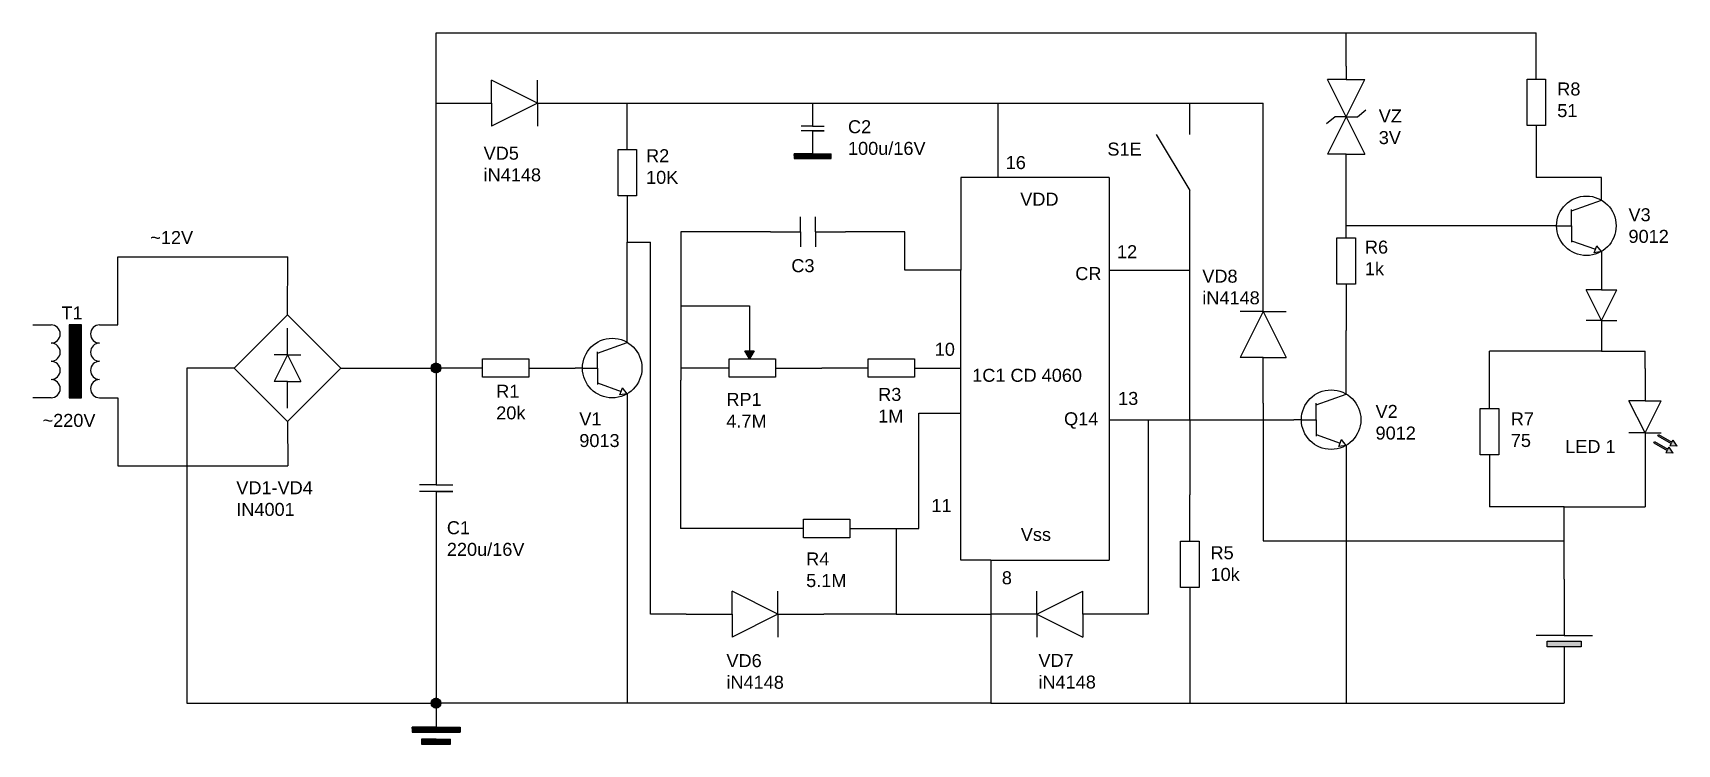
# Model space of a CAD drawing. Header units: inches. Extents: x -130 to 540, y -120 to 169.
import ezdxf

# ---------------------------------------------------------------- set-up
doc = ezdxf.new("R2010")
doc.units = ezdxf.units.IN
doc.header["$MEASUREMENT"] = 0
doc.layers.get('0').update_dxf_attribs({"color": 255})
for name, color, linetype in [('Bi-Polar Junction', 255, 'Continuous'), ('Bidirectional Diode', 255, 'Continuous'), ('Bridge Rectifier', 255, 'Continuous'), ('Capacitor_Large', 255, 'Continuous'), ('Capacitor_Small', 255, 'Continuous'), ('Capacitor_Small_with_Ground', 255, 'Continuous'), ('Cell', 255, 'Continuous'), ('Diode', 255, 'Continuous'), ('Ground', 255, 'Continuous'), ('LED', 255, 'Continuous'), ('Resistor', 255, 'Continuous'), ('Switch', 255, 'Continuous'), ('Transformer', 255, 'Continuous')]:
    doc.layers.add(name, color=color, linetype=linetype)
doc.styles.get("Standard").update_dxf_attribs({"font": 'arial.ttf'})

msp = doc.modelspace()

# ---------------------------------------------------------------- hatches: boundary and pattern name
h = msp.add_hatch()
h.set_pattern_fill('ANSI31')
h.set_pattern_definition([(45, (-91.34969, -121.90403), (-0.088388348, 0.088388348), [])])
h.paths.add_polyline_path([(35.88, 32.94, 1), (31.88, 32.94, 1)])
h.paths.add_polyline_path([(31.88, -103.56, 1), (35.88, -103.56, 1)])
h.paths.add_polyline_path([(24.08, -113.36), (24.08, -115.33), (43.69, -115.33), (43.69, -113.36), (33.88, -113.36)])
h.paths.add_polyline_path([(28, -118.27), (28, -120.23), (39.76, -120.23), (39.76, -118.27), (33.88, -118.27)])
h.paths.add_polyline_path([(-115.62, 20.84), (-110.67, 20.84), (-110.67, 50.53), (-115.62, 50.53)])
h.paths.add_polyline_path([(161.62, 36.71), (163.51, 39.98), (159.73, 39.98)])
h.paths.add_polyline_path([(187.35, 120.13), (179.83, 120.13), (179.83, 118.25), (187.35, 118.25), (194.88, 118.25), (194.88, 120.13)])
h = msp.add_hatch(color=7)
h.dxf.hatch_style = 1
h.paths.add_polyline_path([(536.49, 0.74), (536.01, -0.09), (530.56, 3.06), (530.24, 2.5), (535.69, -0.64), (535.18, -1.53), (538.1, -1.71)])
h.paths.add_polyline_path([(538.13, 3.58), (537.65, 2.76), (532.21, 5.9), (531.89, 5.34), (537.33, 2.2), (536.82, 1.31), (539.75, 1.13)])
h = msp.add_hatch(color=7)
h.dxf.hatch_style = 1
h.paths.add_polyline_path([(500.6, -80.62), (500.6, -78.33), (493.72, -78.33), (486.84, -78.33), (486.84, -80.62), (493.72, -80.62)])

# ---------------------------------------------------------------- linework, layer by layer
at = {"color": 7}
for p, q in [((33.88, 140.83), (33.88, 169.45)), ((33.88, 169.45), (482.33, 169.45)), ((404.86, 155.84), (404.86, 169.45)), ((33.88, 40.49), (33.88, 140.83)), ((33.88, 140.83), (37.77, 140.83)), ((93.88, 140.83), (111.83, 140.83)), ((111.83, 140.83), (187.35, 140.83)), ((187.35, 140.83), (262.88, 140.83)), ((262.88, 140.83), (262.88, 110.62)), ((262.88, 140.83), (341.13, 140.83)), ((341.13, 140.83), (370.99, 140.83)), ((370.99, 74.7), (370.99, 140.83)), ((262.88, 110.62), (247.77, 110.62)), ((247.77, 110.62), (247.77, 72.86)), ((308.19, 110.62), (262.88, 110.62)), ((308.19, 110.62), (308.19, 72.86)), ((508.9, 110.49), (482.33, 110.49)), ((508.9, 101.33), (508.9, 110.49)), ((133.65, 88.44), (133.65, 58.23)), ((170.18, 88.44), (133.65, 88.44)), ((224.9, 88.44), (200.72, 88.44)), ((224.9, 72.86), (224.9, 88.44)), ((490.63, 90.88), (404.86, 90.88)), ((111.83, 46.43), (111.83, 84.19)), ((111.83, 84.19), (121.22, 84.19)), ((121.22, -67.33), (121.22, 84.19)), ((341.13, 11.91), (341.13, 82.34)), ((-95.83, 50.53), (-95.83, 78.23)), ((-95.83, 78.23), (-26.58, 78.23)), ((-26.64, 54.68), (-26.58, 78.23)), ((247.77, 72.86), (224.9, 72.86)), ((247.77, 41.72), (247.77, 72.86)), ((308.19, 72.86), (308.19, 11.91)), ((308.19, 72.86), (341.13, 72.86)), ((133.65, 58.23), (133.65, 28.02)), ((133.65, 58.23), (161.62, 58.23)), ((161.62, 58.23), (161.62, 39.98)), ((404.86, 22.36), (404.86, 48.27)), ((33.88, 34.94), (33.88, 40.49)), ((247.77, 14.5), (247.77, 41.72)), ((161.62, 36.71), (159.73, 39.98)), ((159.73, 39.98), (163.51, 39.98)), ((163.51, 39.98), (161.62, 36.71)), ((508.91, 39.75), (463.3, 39.75)), ((508.91, 39.75), (526.67, 39.75)), ((526.67, 32.76), (526.67, 39.75)), ((-48.39, 32.94), (-67.78, 32.94)), ((-67.78, 32.94), (-67.78, -103.56)), ((-4.9, 32.94), (31.88, 32.94)), ((33.88, 30.94), (33.88, 25.39)), ((133.54, 28.02), (133.54, -32.4)), ((-95.83, 20.84), (-95.83, -6.86)), ((33.88, 25.39), (33.88, -0.97)), ((111.84, 19.45), (111.84, -103.56)), ((230.63, -32.4), (230.63, 14.5)), ((230.63, 14.5), (247.77, 14.5)), ((247.77, -45.32), (247.77, 14.5)), ((370.99, 18.59), (370.99, 11.91)), ((-26.64, 11.19), (-26.58, -6.86)), ((308.19, 11.91), (308.19, -45.32)), ((308.19, 11.91), (324.2, 11.91)), ((324.2, 11.91), (324.2, -67.33)), ((324.2, 11.91), (341.13, 11.91)), ((341.13, 11.91), (341.13, -18.73)), ((341.13, 11.91), (383.56, 11.91)), ((370.99, 11.91), (370.99, -37.39)), ((404.87, -1.58), (404.87, -103.56)), ((526.67, -6.6), (526.67, -23.59)), ((-95.83, -6.86), (-26.58, -6.86)), ((493.72, -23.59), (463.3, -23.59)), ((493.72, -53.1), (493.72, -23.59)), ((493.72, -23.59), (526.67, -23.59)), ((33.88, -31), (33.88, -101.56)), ((163.95, -32.4), (133.54, -32.4)), ((221.42, -32.4), (230.63, -32.4)), ((221.42, -32.4), (221.42, -67.33)), ((370.99, -37.39), (472.48, -37.39)), ((472.48, -37.39), (493.72, -37.39)), ((260.07, -45.32), (247.77, -45.32)), ((260.07, -45.32), (308.19, -45.32)), ((260.07, -45.32), (260.07, -67.33)), ((135.82, -67.33), (121.22, -67.33)), ((221.42, -67.33), (191.93, -67.33)), ((221.42, -67.33), (260.07, -67.33)), ((260.07, -67.33), (260.07, -103.56)), ((324.2, -67.33), (316.18, -67.33)), ((341.13, -75.38), (341.13, -103.56)), ((-67.78, -103.56), (31.88, -103.56)), ((260.07, -103.56), (35.88, -103.56)), ((260.07, -103.56), (347.92, -103.56)), ((347.92, -103.56), (464.41, -103.56)), ((464.41, -103.56), (493.72, -103.56))]:
    msp.add_line(p, q, dxfattribs=at)
for centre in [(33.88, 32.94), (33.88, -103.56)]:
    msp.add_circle(centre, 2, dxfattribs=at)
at = {"layer": 'Bi-Polar Junction', "color": 7}
for p, q in [((496.69, 96.94), (508.9, 101.33)), ((496.69, 96.94), (496.69, 97.55)), ((496.69, 90.88), (496.69, 96.94)), ((490.63, 90.88), (496.69, 90.88)), ((496.69, 90.88), (496.69, 84.81)), ((496.69, 84.81), (496.69, 84.21)), ((496.69, 84.81), (506.44, 81.31)), ((505.92, 79.91), (506.97, 82.75)), ((508.91, 80.42), (506.97, 82.75)), ((508.91, 80.42), (505.92, 79.91)), ((508.91, 80.42), (508.91, 77.39)), ((99.62, 39), (111.83, 43.39)), ((111.83, 43.39), (111.83, 46.43)), ((111.83, 43.39), (111.83, 43.39)), ((99.62, 39), (99.62, 39.61)), ((99.62, 32.94), (99.62, 39)), ((93.56, 32.94), (90.52, 32.94)), ((93.56, 32.94), (99.62, 32.94)), ((99.62, 32.94), (99.62, 26.87)), ((99.62, 26.87), (99.62, 26.27)), ((99.62, 26.87), (109.36, 23.37)), ((108.85, 21.98), (109.9, 24.82)), ((111.84, 22.49), (108.85, 21.98)), ((111.84, 22.49), (109.9, 24.82)), ((111.84, 22.49), (111.84, 19.45)), ((392.65, 17.97), (404.86, 22.36)), ((404.86, 22.36), (404.86, 22.36)), ((392.65, 17.97), (392.65, 18.58)), ((392.65, 11.91), (392.65, 17.97)), ((386.59, 11.91), (383.56, 11.91)), ((386.59, 11.91), (392.65, 11.91)), ((392.65, 11.91), (392.65, 5.84)), ((392.65, 5.84), (392.65, 5.24)), ((392.65, 5.84), (402.4, 2.34)), ((401.88, 0.95), (402.93, 3.79)), ((404.87, 1.46), (401.88, 0.95)), ((404.87, 1.46), (402.93, 3.79)), ((404.87, 1.46), (404.87, -1.58))]:
    msp.add_line(p, q, dxfattribs=at)
for centre in [(502.76, 90.88), (105.68, 32.94), (398.72, 11.91)]:
    msp.add_circle(centre, 12.13, dxfattribs=at)
at = {"layer": 'Bidirectional Diode', "color": 7}
for p, q in [((404.86, 155.84), (404.86, 150.45)), ((404.86, 150.45), (397.27, 150.45)), ((404.86, 135.27), (397.27, 150.45)), ((404.86, 150.45), (412.45, 150.45)), ((404.86, 135.27), (412.45, 150.45)), ((400.31, 135.27), (396.8, 132.38)), ((404.86, 135.27), (397.27, 120.09)), ((404.86, 135.27), (400.31, 135.27)), ((404.86, 135.27), (412.45, 120.09)), ((404.86, 135.27), (409.42, 135.27)), ((409.42, 135.27), (412.93, 138.17)), ((404.86, 120.09), (397.27, 120.09)), ((404.86, 104.91), (404.86, 120.09)), ((404.86, 120.09), (412.45, 120.09))]:
    msp.add_line(p, q, dxfattribs=at)
at = {"layer": 'Bridge Rectifier', "color": 7}
for p, q in [((-48.39, 32.94), (-26.64, 54.68)), ((-26.64, 54.68), (-4.9, 32.94)), ((-26.64, 38.37), (-26.64, 49.25)), ((-26.64, 38.37), (-32.08, 27.5)), ((-26.64, 38.37), (-32.08, 38.37)), ((-26.64, 38.37), (-21.21, 27.5)), ((-26.64, 38.37), (-21.21, 38.37)), ((-26.64, 11.19), (-48.39, 32.94)), ((-26.64, 27.5), (-32.08, 27.5)), ((-4.9, 32.94), (-26.64, 11.19)), ((-26.64, 16.63), (-26.64, 27.5)), ((-26.64, 27.5), (-21.21, 27.5))]:
    msp.add_line(p, q, dxfattribs=at)
at = {"layer": 'Capacitor_Large', "color": 7}
for p, q in [((182.4, 88.44), (182.4, 94.54)), ((188.5, 88.44), (188.5, 94.54)), ((170.18, 88.44), (182.4, 88.44)), ((182.4, 88.44), (182.4, 82.33)), ((188.5, 88.44), (188.5, 82.33)), ((188.5, 88.44), (200.72, 88.44))]:
    msp.add_line(p, q, dxfattribs=at)
at = {"layer": 'Capacitor_Small', "color": 7}
for p, q in [((33.88, -0.97), (33.88, -14.62)), ((33.88, -14.62), (27.06, -14.62)), ((33.88, -17.35), (27.06, -17.35)), ((33.88, -14.62), (40.71, -14.62)), ((33.88, -17.35), (40.71, -17.35)), ((40.71, -17.35), (33.88, -17.35)), ((33.88, -17.35), (33.88, -31))]:
    msp.add_line(p, q, dxfattribs=at)
at = {"layer": 'Capacitor_Small_with_Ground', "color": 7}
for p, q in [((187.35, 140.83), (187.35, 131.42)), ((187.35, 131.42), (182.65, 131.42)), ((187.35, 129.54), (182.65, 129.54)), ((187.35, 131.42), (192.06, 131.42)), ((187.35, 129.54), (192.06, 129.54)), ((192.06, 129.54), (187.35, 129.54)), ((187.35, 129.54), (187.35, 120.13)), ((187.35, 120.13), (179.83, 120.13)), ((179.83, 120.13), (179.83, 118.25)), ((179.83, 118.25), (187.35, 118.25)), ((187.35, 120.13), (194.88, 120.13)), ((187.35, 118.25), (194.88, 118.25)), ((194.88, 118.25), (194.88, 120.13))]:
    msp.add_line(p, q, dxfattribs=at)
at = {"layer": 'Cell', "color": 7}
for p, q in [((493.72, -53.1), (493.72, -76.04)), ((493.72, -76.04), (482.25, -76.04)), ((486.84, -80.62), (486.84, -78.33)), ((486.84, -78.33), (493.72, -78.33)), ((493.72, -76.04), (505.19, -76.04)), ((493.72, -78.33), (500.6, -78.33)), ((500.6, -78.33), (500.6, -80.62)), ((493.72, -80.62), (486.84, -80.62)), ((500.6, -80.62), (493.72, -80.62)), ((493.72, -80.62), (493.72, -103.56))]:
    msp.add_line(p, q, dxfattribs=at)
at = {"layer": 'Diode', "color": 7}
for p, q in [((56.47, 140.83), (56.47, 150.18)), ((75.18, 140.83), (56.47, 150.18)), ((75.18, 140.83), (75.18, 150.18)), ((37.77, 140.83), (56.47, 140.83)), ((56.47, 140.83), (56.47, 131.48)), ((75.18, 140.83), (56.47, 131.48)), ((75.18, 140.83), (75.18, 131.48)), ((75.18, 140.83), (93.88, 140.83)), ((370.99, 56), (370.99, 74.7)), ((508.91, 77.39), (508.91, 64.84)), ((508.91, 64.84), (502.64, 64.84)), ((508.91, 52.3), (502.64, 64.84)), ((508.91, 64.84), (515.19, 64.84)), ((508.91, 52.3), (515.19, 64.84)), ((370.99, 56), (361.64, 37.29)), ((370.99, 56), (361.64, 56)), ((370.99, 56), (380.35, 37.29)), ((370.99, 56), (380.35, 56)), ((508.91, 52.3), (502.64, 52.3)), ((508.91, 52.3), (515.19, 52.3)), ((508.91, 52.3), (508.91, 39.75)), ((370.99, 37.29), (361.64, 37.29)), ((370.99, 18.59), (370.99, 37.29)), ((370.99, 37.29), (380.35, 37.29)), ((154.52, -67.33), (154.52, -57.98)), ((173.23, -67.33), (154.52, -57.98)), ((173.23, -67.33), (173.23, -57.98)), ((278.77, -67.33), (297.48, -57.98)), ((278.77, -67.33), (278.77, -57.98)), ((297.48, -67.33), (297.48, -57.98)), ((135.82, -67.33), (154.52, -67.33)), ((154.52, -67.33), (154.52, -76.69)), ((173.23, -67.33), (154.52, -76.69)), ((173.23, -67.33), (173.23, -76.69)), ((173.23, -67.33), (191.93, -67.33)), ((278.77, -67.33), (260.07, -67.33)), ((278.77, -67.33), (297.48, -76.69)), ((278.77, -67.33), (278.77, -76.69)), ((316.18, -67.33), (297.48, -67.33)), ((297.48, -67.33), (297.48, -76.69))]:
    msp.add_line(p, q, dxfattribs=at)
at = {"layer": 'Ground', "color": 7}
for p, q in [((33.88, -105.56), (33.88, -113.36)), ((33.88, -113.36), (24.08, -113.36)), ((24.08, -113.36), (24.08, -115.33)), ((33.88, -113.36), (43.69, -113.36)), ((43.69, -113.36), (43.69, -115.33)), ((24.08, -115.33), (43.69, -115.33)), ((33.88, -118.27), (28, -118.27)), ((28, -118.27), (28, -120.23)), ((28, -120.23), (28, -120.23)), ((28, -120.23), (39.76, -120.23)), ((33.88, -118.27), (39.76, -118.27)), ((39.76, -120.23), (39.76, -118.27))]:
    msp.add_line(p, q, dxfattribs=at)
at = {"layer": 'LED', "color": 7}
for p, q in [((526.67, 32.76), (526.67, 19.64)), ((526.67, 19.64), (520.11, 19.64)), ((526.67, 6.52), (520.11, 19.64)), ((526.67, 19.64), (533.23, 19.64)), ((526.67, 6.52), (533.23, 19.64)), ((526.67, 6.52), (520.11, 6.52)), ((526.67, 6.52), (533.23, 6.52)), ((526.67, 6.52), (526.67, -6.6)), ((530.24, 2.5), (530.56, 3.06)), ((530.24, 2.5), (535.69, -0.64)), ((530.56, 3.06), (536.01, -0.09)), ((531.89, 5.34), (532.21, 5.9)), ((531.89, 5.34), (537.33, 2.2)), ((532.21, 5.9), (537.65, 2.76)), ((536.01, -0.09), (536.49, 0.74)), ((538.1, -1.71), (536.49, 0.74)), ((537.33, 2.2), (536.82, 1.31)), ((539.75, 1.13), (536.82, 1.31)), ((537.65, 2.76), (538.13, 3.58)), ((539.75, 1.13), (538.13, 3.58)), ((535.69, -0.64), (535.18, -1.53)), ((538.1, -1.71), (535.18, -1.53))]:
    msp.add_line(p, q, dxfattribs=at)
at = {"layer": 'Resistor', "color": 7}
for p, q in [((482.33, 150.57), (482.33, 169.45)), ((478.56, 131.68), (478.56, 150.57)), ((478.56, 150.57), (482.33, 150.57)), ((482.33, 150.57), (486.11, 150.57)), ((486.11, 150.57), (486.11, 131.68)), ((111.83, 121.95), (111.83, 140.83)), ((482.33, 131.68), (478.56, 131.68)), ((486.11, 131.68), (482.33, 131.68)), ((482.33, 131.68), (482.33, 110.49)), ((108.05, 103.07), (108.05, 121.95)), ((108.05, 121.95), (111.83, 121.95)), ((111.83, 121.95), (115.61, 121.95)), ((115.61, 121.95), (115.61, 103.07)), ((111.83, 103.07), (108.05, 103.07)), ((115.61, 103.07), (111.83, 103.07)), ((111.83, 103.07), (111.83, 84.19)), ((404.86, 86.03), (404.86, 104.91)), ((401.09, 67.15), (401.09, 86.03)), ((401.09, 86.03), (404.86, 86.03)), ((404.86, 86.03), (408.64, 86.03)), ((408.64, 86.03), (408.64, 67.15)), ((404.86, 67.15), (401.09, 67.15)), ((408.64, 67.15), (404.86, 67.15)), ((404.86, 67.15), (404.86, 48.27)), ((52.76, 36.71), (71.64, 36.71)), ((52.76, 32.94), (52.76, 36.71)), ((71.64, 36.71), (71.64, 32.94)), ((153.37, 36.71), (172.25, 36.71)), ((153.37, 32.94), (153.37, 36.71)), ((172.25, 36.71), (172.25, 32.94)), ((210.01, 36.71), (228.89, 36.71)), ((210.01, 32.94), (210.01, 36.71)), ((228.89, 36.71), (228.89, 32.94)), ((463.3, 16.53), (463.3, 39.75)), ((52.76, 32.94), (35.88, 32.94)), ((52.76, 29.16), (52.76, 32.94)), ((71.64, 29.16), (52.76, 29.16)), ((71.64, 32.94), (71.64, 29.16)), ((71.64, 32.94), (90.52, 32.94)), ((153.37, 32.94), (133.65, 32.94)), ((153.37, 29.16), (153.37, 32.94)), ((172.25, 29.16), (153.37, 29.16)), ((172.25, 32.94), (172.25, 29.16)), ((172.25, 32.94), (191.13, 32.94)), ((210.01, 32.94), (191.13, 32.94)), ((210.01, 29.16), (210.01, 32.94)), ((228.89, 29.16), (210.01, 29.16)), ((228.89, 32.94), (228.89, 29.16)), ((228.89, 32.94), (247.77, 32.94)), ((459.53, -2.35), (459.53, 16.53)), ((459.53, 16.53), (463.3, 16.53)), ((463.3, 16.53), (467.08, 16.53)), ((467.08, 16.53), (467.08, -2.35)), ((463.3, -2.35), (459.53, -2.35)), ((467.08, -2.35), (463.3, -2.35)), ((463.3, -2.35), (463.3, -23.59)), ((341.13, -37.61), (341.13, -18.73)), ((183.66, -32.4), (163.95, -32.4)), ((183.66, -28.63), (202.54, -28.63)), ((183.66, -32.4), (183.66, -28.63)), ((183.66, -36.18), (183.66, -32.4)), ((202.54, -28.63), (202.54, -32.4)), ((202.54, -32.4), (202.54, -36.18)), ((202.54, -32.4), (221.42, -32.4)), ((202.54, -36.18), (183.66, -36.18)), ((337.35, -56.5), (337.35, -37.61)), ((337.35, -37.61), (341.13, -37.61)), ((341.13, -37.61), (344.9, -37.61)), ((344.9, -37.61), (344.9, -56.5)), ((341.13, -56.5), (337.35, -56.5)), ((344.9, -56.5), (341.13, -56.5)), ((341.13, -56.5), (341.13, -75.38))]:
    msp.add_line(p, q, dxfattribs=at)
at = {"layer": 'Switch', "color": 7}
for p, q in [((341.13, 128.06), (341.13, 140.83)), ((327.41, 128.06), (341.13, 105.2)), ((341.13, 82.34), (341.13, 105.2))]:
    msp.add_line(p, q, dxfattribs=at)
at = {"layer": 'Transformer', "color": 7}
for p, q in [((-130.46, 50.53), (-123.04, 50.53)), ((-110.67, 50.53), (-115.62, 50.53)), ((-115.62, 50.53), (-115.62, 20.84)), ((-110.67, 20.84), (-110.67, 50.53)), ((-103.25, 50.53), (-95.83, 50.53)), ((-123.04, 20.84), (-130.46, 20.84)), ((-115.62, 20.84), (-110.67, 20.84)), ((-103.25, 20.84), (-95.83, 20.84))]:
    msp.add_line(p, q, dxfattribs=at)
for centre, start, end in [((-123.04, 46.82), 270, 90), ((-103.25, 46.82), 90, 270), ((-123.04, 39.4), 270, 90), ((-103.25, 39.4), 90, 270), ((-123.04, 31.98), 270, 90), ((-103.25, 31.98), 90, 270), ((-123.04, 24.55), 270, 90), ((-103.25, 24.55), 90, 270)]:
    msp.add_arc(centre, 3.71, start, end, dxfattribs=at)

# ---------------------------------------------------------------- texts
at = {"color": 7, "attachment_point": 1}
for s, width, insert, char_height in [('R8^J51', 22.498, (490.89, 149.26), 5.287), ('C2^J100u/16V', 12.6351, (201.79, 133.88), 5.2866), ('VD5^JiN4148', 26.7955, (53.26, 123.09), 5.2866), ('R2^J10K', 19.2546, (119.48, 122.07), 5.287), ('S1E', 26.7955, (307.52, 124.76), 5.287), ('16', 26.7955, (266.06, 119.28), 5.287), ('VDD', 14.563, (272, 104.37), 5.287), ('~12V', 14.563, (-82.61, 88.75), 5.287), ('12', 26.7955, (311.43, 82.98), 5.287), ('R6^J1k', 22.498, (412.48, 84.85), 5.287), ('C3', 12.6351, (178.69, 77.28), 5.287), ('CR', 14.563, (294.43, 74.07), 5.287), ('VD8^JiN4148', 26.7955, (346.21, 73), 5.2866), ('T1', 12.4922, (-118.82, 58.02), 5.287), ('10', 26.7955, (237.15, 43.23), 5.287), ('1C1 CD 4060', 51.1481, (252.42, 32.62), 5.2866), ('R1^J20k', 22.498, (58.4, 26.14), 5.287), ('RP1^J4.7M', 22.498, (152.21, 22.82), 5.287), ('R3^J1M', 22.498, (214.09, 24.84), 5.287), ('13', 26.7955, (311.88, 23.21), 5.287), ('~220V', 19.1456, (-126.51, 14.26), 5.287), ('Q14', 14.563, (289.85, 14.92), 5.287), ('R7^J75', 22.498, (471.96, 14.88), 5.287), ('LED 1', 22.498, (494.13, 3.62), 5.287), ('VD1-VD4^JIN4001', 43.6454, (-47.55, -13.17), 5.2866), ('11', 26.7955, (235.79, -20.42), 5.287), ('C1^J220u/16V', 12.6351, (38.28, -29.45), 5.2866), ('Vss', 14.563, (272.23, -32.2), 5.287), ('R5^J10k', 22.498, (349.55, -39.65), 5.287), ('R4^J5.1M', 22.498, (184.74, -42.17), 5.287), ('8', 26.7955, (264.5, -49.84), 5.29), ('VD6^JiN4148', 26.7955, (152.24, -83.59), 5.2866), ('VD7^JiN4148', 26.7955, (279.41, -83.49), 5.2866)]:
    msp.add_mtext_dynamic_manual_height_columns(s, width=width, gutter_width=1.51, heights=[0], dxfattribs=dict(at, insert=insert, char_height=char_height))
at = {"color": 7, "char_height": 5.287, "attachment_point": 1}
for s, insert in [('VZ^J3V', (418.13, 138.26)), ('V3^J9012', (519.93, 98.03)), ('V1^J9013', (92.27, 14.87)), ('V2^J9012', (416.83, 17.92))]:
    msp.add_mtext(s, dxfattribs=dict(at, insert=insert))

doc.saveas('drawing.dxf')
